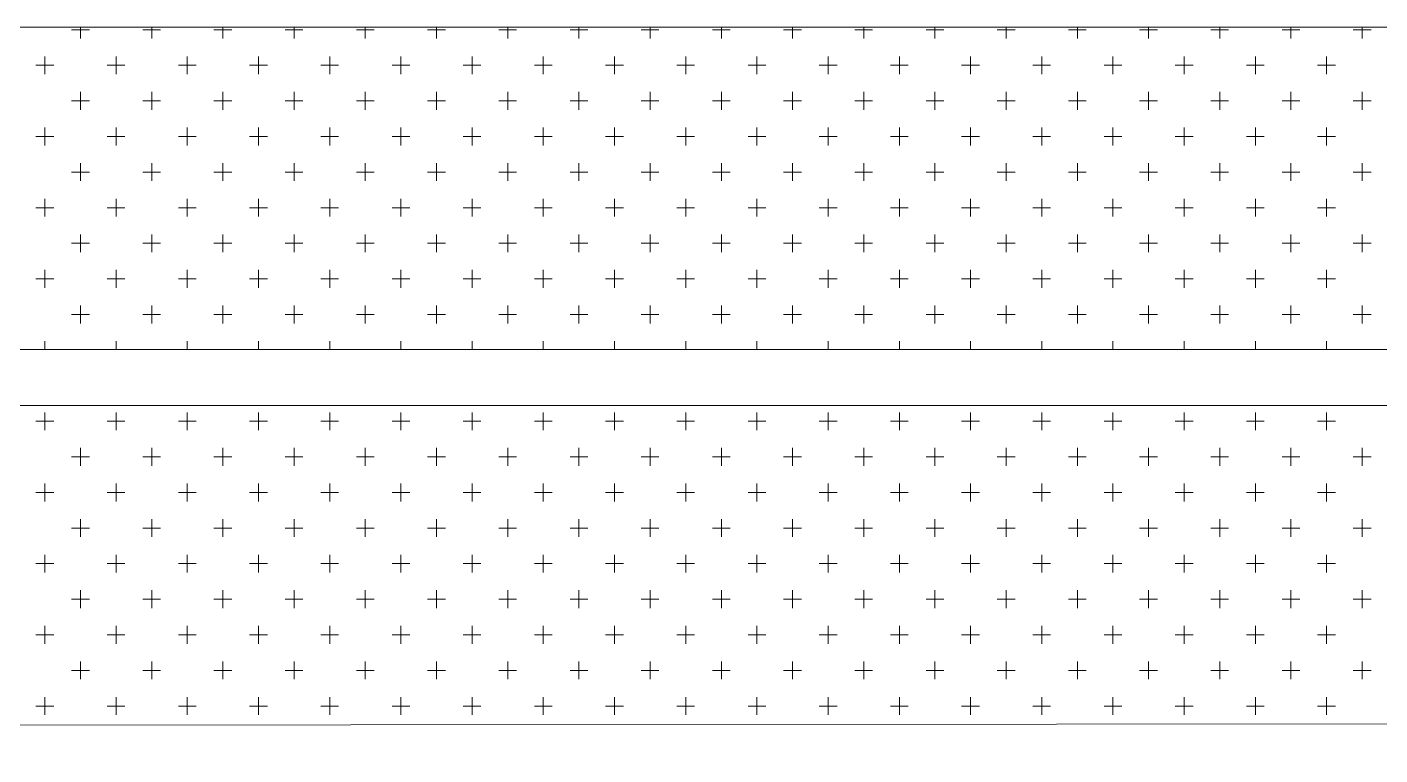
# Model space of a CAD drawing. Header units: millimetres. Extents: x -395 to 1008, y 9 to 692.
# Drawn here: x -322.267 to -319.854, y 26.772 to 28.071 of the extents above; entities that cross this region are included whole.
import ezdxf

# ---------------------------------------------------------------- set-up
doc = ezdxf.new("R2010")
doc.units = ezdxf.units.MM
doc.header["$LTSCALE"] = 0.1
doc.header["$MEASUREMENT"] = 0
doc.layers.add('.10 ultra fina', color=240, linetype='Continuous', lineweight=5)

# ---------------------------------------------------------------- blocks, each defined once
blk = doc.blocks.new('etwew')
at = {"layer": '.10 ultra fina', "color": 240, "lineweight": 5}
for p, q in [((356.4279, 88.1574), (382.885, 88.1574)), ((371.0125, 88.1527), (371.0442, 88.1527)), ((371.0284, 88.1368), (371.0284, 88.1574)), ((371.1395, 88.1527), (371.1712, 88.1527)), ((371.1554, 88.1368), (371.1554, 88.1574)), ((371.2665, 88.1527), (371.2982, 88.1527)), ((371.2824, 88.1368), (371.2824, 88.1574)), ((371.3935, 88.1527), (371.4252, 88.1527)), ((371.4094, 88.1368), (371.4094, 88.1574)), ((371.5205, 88.1527), (371.5522, 88.1527)), ((371.5364, 88.1368), (371.5364, 88.1574)), ((371.6475, 88.1527), (371.6792, 88.1527)), ((371.6634, 88.1368), (371.6634, 88.1574)), ((371.7745, 88.1527), (371.8062, 88.1527)), ((371.7904, 88.1368), (371.7904, 88.1574)), ((371.9015, 88.1527), (371.9332, 88.1527)), ((371.9174, 88.1368), (371.9174, 88.1574)), ((372.0285, 88.1527), (372.0602, 88.1527)), ((372.0444, 88.1368), (372.0444, 88.1574)), ((372.1555, 88.1527), (372.1872, 88.1527)), ((372.1714, 88.1368), (372.1714, 88.1574)), ((372.2825, 88.1527), (372.3142, 88.1527)), ((372.2984, 88.1368), (372.2984, 88.1574)), ((372.4095, 88.1527), (372.4412, 88.1527)), ((372.4254, 88.1368), (372.4254, 88.1574)), ((372.5365, 88.1527), (372.5682, 88.1527)), ((372.5524, 88.1368), (372.5524, 88.1574)), ((372.6635, 88.1527), (372.6952, 88.1527)), ((372.6794, 88.1368), (372.6794, 88.1574)), ((372.7905, 88.1527), (372.8222, 88.1527)), ((372.8064, 88.1368), (372.8064, 88.1574)), ((372.9175, 88.1527), (372.9492, 88.1527)), ((372.9334, 88.1368), (372.9334, 88.1574)), ((373.0445, 88.1527), (373.0762, 88.1527)), ((373.0604, 88.1368), (373.0604, 88.1574)), ((373.1715, 88.1527), (373.2032, 88.1527)), ((373.1874, 88.1368), (373.1874, 88.1574)), ((373.2985, 88.1527), (373.3302, 88.1527)), ((373.3144, 88.1368), (373.3144, 88.1574)), ((370.9649, 88.0733), (370.9649, 88.1051)), ((371.0919, 88.0733), (371.0919, 88.1051)), ((371.2189, 88.0733), (371.2189, 88.1051)), ((371.3459, 88.0733), (371.3459, 88.1051)), ((371.4729, 88.0733), (371.4729, 88.1051)), ((371.5999, 88.0733), (371.5999, 88.1051)), ((371.7269, 88.0733), (371.7269, 88.1051)), ((371.8539, 88.0733), (371.8539, 88.1051)), ((371.9809, 88.0733), (371.9809, 88.1051)), ((372.1079, 88.0733), (372.1079, 88.1051)), ((372.2349, 88.0733), (372.2349, 88.1051)), ((372.3619, 88.0733), (372.3619, 88.1051)), ((372.4889, 88.0733), (372.4889, 88.1051)), ((372.6159, 88.0733), (372.6159, 88.1051)), ((372.7429, 88.0733), (372.7429, 88.1051)), ((372.8699, 88.0733), (372.8699, 88.1051)), ((372.9969, 88.0733), (372.9969, 88.1051)), ((373.1239, 88.0733), (373.1239, 88.1051)), ((373.2509, 88.0733), (373.2509, 88.1051)), ((370.949, 88.0892), (370.9807, 88.0892)), ((371.076, 88.0892), (371.1077, 88.0892)), ((371.203, 88.0892), (371.2347, 88.0892)), ((371.33, 88.0892), (371.3617, 88.0892)), ((371.457, 88.0892), (371.4887, 88.0892)), ((371.584, 88.0892), (371.6157, 88.0892)), ((371.711, 88.0892), (371.7427, 88.0892)), ((371.838, 88.0892), (371.8697, 88.0892)), ((371.965, 88.0892), (371.9967, 88.0892)), ((372.092, 88.0892), (372.1237, 88.0892)), ((372.219, 88.0892), (372.2507, 88.0892)), ((372.346, 88.0892), (372.3777, 88.0892)), ((372.473, 88.0892), (372.5047, 88.0892)), ((372.6, 88.0892), (372.6317, 88.0892)), ((372.727, 88.0892), (372.7587, 88.0892)), ((372.854, 88.0892), (372.8857, 88.0892)), ((372.981, 88.0892), (373.0127, 88.0892)), ((373.108, 88.0892), (373.1397, 88.0892)), ((373.235, 88.0892), (373.2667, 88.0892)), ((371.0284, 88.0098), (371.0284, 88.0416)), ((371.1554, 88.0098), (371.1554, 88.0416)), ((371.2824, 88.0098), (371.2824, 88.0416)), ((371.4094, 88.0098), (371.4094, 88.0416)), ((371.5364, 88.0098), (371.5364, 88.0416)), ((371.6634, 88.0098), (371.6634, 88.0416)), ((371.7904, 88.0098), (371.7904, 88.0416)), ((371.9174, 88.0098), (371.9174, 88.0416)), ((372.0444, 88.0098), (372.0444, 88.0416)), ((372.1714, 88.0098), (372.1714, 88.0416)), ((372.2984, 88.0098), (372.2984, 88.0416)), ((372.4254, 88.0098), (372.4254, 88.0416)), ((372.5524, 88.0098), (372.5524, 88.0416)), ((372.6794, 88.0098), (372.6794, 88.0416)), ((372.8064, 88.0098), (372.8064, 88.0416)), ((372.9334, 88.0098), (372.9334, 88.0416)), ((373.0604, 88.0098), (373.0604, 88.0416)), ((373.1874, 88.0098), (373.1874, 88.0416)), ((373.3144, 88.0098), (373.3144, 88.0416)), ((371.0125, 88.0257), (371.0442, 88.0257)), ((371.1395, 88.0257), (371.1712, 88.0257)), ((371.2665, 88.0257), (371.2982, 88.0257)), ((371.3935, 88.0257), (371.4252, 88.0257)), ((371.5205, 88.0257), (371.5522, 88.0257)), ((371.6475, 88.0257), (371.6792, 88.0257)), ((371.7745, 88.0257), (371.8062, 88.0257)), ((371.9015, 88.0257), (371.9332, 88.0257)), ((372.0285, 88.0257), (372.0602, 88.0257)), ((372.1555, 88.0257), (372.1872, 88.0257)), ((372.2825, 88.0257), (372.3142, 88.0257)), ((372.4095, 88.0257), (372.4412, 88.0257)), ((372.5365, 88.0257), (372.5682, 88.0257)), ((372.6635, 88.0257), (372.6952, 88.0257)), ((372.7905, 88.0257), (372.8222, 88.0257)), ((372.9175, 88.0257), (372.9492, 88.0257)), ((373.0445, 88.0257), (373.0762, 88.0257)), ((373.1715, 88.0257), (373.2032, 88.0257)), ((373.2985, 88.0257), (373.3302, 88.0257)), ((370.9649, 87.9463), (370.9649, 87.9781)), ((371.0919, 87.9463), (371.0919, 87.9781)), ((371.2189, 87.9463), (371.2189, 87.9781)), ((371.3459, 87.9463), (371.3459, 87.9781)), ((371.4729, 87.9463), (371.4729, 87.9781)), ((371.5999, 87.9463), (371.5999, 87.9781)), ((371.7269, 87.9463), (371.7269, 87.9781)), ((371.8539, 87.9463), (371.8539, 87.9781)), ((371.9809, 87.9463), (371.9809, 87.9781)), ((372.1079, 87.9463), (372.1079, 87.9781)), ((372.2349, 87.9463), (372.2349, 87.9781)), ((372.3619, 87.9463), (372.3619, 87.9781)), ((372.4889, 87.9463), (372.4889, 87.9781)), ((372.6159, 87.9463), (372.6159, 87.9781)), ((372.7429, 87.9463), (372.7429, 87.9781)), ((372.8699, 87.9463), (372.8699, 87.9781)), ((372.9969, 87.9463), (372.9969, 87.9781)), ((373.1239, 87.9463), (373.1239, 87.9781)), ((373.2509, 87.9463), (373.2509, 87.9781)), ((370.949, 87.9622), (370.9807, 87.9622)), ((371.076, 87.9622), (371.1077, 87.9622)), ((371.203, 87.9622), (371.2347, 87.9622)), ((371.33, 87.9622), (371.3617, 87.9622)), ((371.457, 87.9622), (371.4887, 87.9622)), ((371.584, 87.9622), (371.6157, 87.9622)), ((371.711, 87.9622), (371.7427, 87.9622)), ((371.838, 87.9622), (371.8697, 87.9622)), ((371.965, 87.9622), (371.9967, 87.9622)), ((372.092, 87.9622), (372.1237, 87.9622)), ((372.219, 87.9622), (372.2507, 87.9622)), ((372.346, 87.9622), (372.3777, 87.9622)), ((372.473, 87.9622), (372.5047, 87.9622)), ((372.6, 87.9622), (372.6317, 87.9622)), ((372.727, 87.9622), (372.7587, 87.9622)), ((372.854, 87.9622), (372.8857, 87.9622)), ((372.981, 87.9622), (373.0127, 87.9622)), ((373.108, 87.9622), (373.1397, 87.9622)), ((373.235, 87.9622), (373.2667, 87.9622)), ((371.0284, 87.8828), (371.0284, 87.9146)), ((371.1554, 87.8828), (371.1554, 87.9146)), ((371.2824, 87.8828), (371.2824, 87.9146)), ((371.4094, 87.8828), (371.4094, 87.9146)), ((371.5364, 87.8828), (371.5364, 87.9146)), ((371.6634, 87.8828), (371.6634, 87.9146)), ((371.7904, 87.8828), (371.7904, 87.9146)), ((371.9174, 87.8828), (371.9174, 87.9146)), ((372.0444, 87.8828), (372.0444, 87.9146)), ((372.1714, 87.8828), (372.1714, 87.9146)), ((372.2984, 87.8828), (372.2984, 87.9146)), ((372.4254, 87.8828), (372.4254, 87.9146)), ((372.5524, 87.8828), (372.5524, 87.9146)), ((372.6794, 87.8828), (372.6794, 87.9146)), ((372.8064, 87.8828), (372.8064, 87.9146)), ((372.9334, 87.8828), (372.9334, 87.9146)), ((373.0604, 87.8828), (373.0604, 87.9146)), ((373.1874, 87.8828), (373.1874, 87.9146)), ((373.3144, 87.8828), (373.3144, 87.9146)), ((371.0125, 87.8987), (371.0442, 87.8987)), ((371.1395, 87.8987), (371.1712, 87.8987)), ((371.2665, 87.8987), (371.2982, 87.8987)), ((371.3935, 87.8987), (371.4252, 87.8987)), ((371.5205, 87.8987), (371.5522, 87.8987)), ((371.6475, 87.8987), (371.6792, 87.8987)), ((371.7745, 87.8987), (371.8062, 87.8987)), ((371.9015, 87.8987), (371.9332, 87.8987)), ((372.0285, 87.8987), (372.0602, 87.8987)), ((372.1555, 87.8987), (372.1872, 87.8987)), ((372.2825, 87.8987), (372.3142, 87.8987)), ((372.4095, 87.8987), (372.4412, 87.8987)), ((372.5365, 87.8987), (372.5682, 87.8987)), ((372.6635, 87.8987), (372.6952, 87.8987)), ((372.7905, 87.8987), (372.8222, 87.8987)), ((372.9175, 87.8987), (372.9492, 87.8987)), ((373.0445, 87.8987), (373.0762, 87.8987)), ((373.1715, 87.8987), (373.2032, 87.8987)), ((373.2985, 87.8987), (373.3302, 87.8987)), ((370.949, 87.8352), (370.9807, 87.8352)), ((370.9649, 87.8193), (370.9649, 87.8511)), ((371.076, 87.8352), (371.1077, 87.8352)), ((371.0919, 87.8193), (371.0919, 87.8511)), ((371.203, 87.8352), (371.2347, 87.8352)), ((371.2189, 87.8193), (371.2189, 87.8511)), ((371.33, 87.8352), (371.3617, 87.8352)), ((371.3459, 87.8193), (371.3459, 87.8511)), ((371.457, 87.8352), (371.4887, 87.8352)), ((371.4729, 87.8193), (371.4729, 87.8511)), ((371.584, 87.8352), (371.6157, 87.8352)), ((371.5999, 87.8193), (371.5999, 87.8511)), ((371.711, 87.8352), (371.7427, 87.8352)), ((371.7269, 87.8193), (371.7269, 87.8511)), ((371.838, 87.8352), (371.8697, 87.8352)), ((371.8539, 87.8193), (371.8539, 87.8511)), ((371.965, 87.8352), (371.9967, 87.8352)), ((371.9809, 87.8193), (371.9809, 87.8511)), ((372.092, 87.8352), (372.1237, 87.8352)), ((372.1079, 87.8193), (372.1079, 87.8511)), ((372.219, 87.8352), (372.2507, 87.8352)), ((372.2349, 87.8193), (372.2349, 87.8511)), ((372.346, 87.8352), (372.3777, 87.8352)), ((372.3619, 87.8193), (372.3619, 87.8511)), ((372.473, 87.8352), (372.5047, 87.8352)), ((372.4889, 87.8193), (372.4889, 87.8511)), ((372.6, 87.8352), (372.6317, 87.8352)), ((372.6159, 87.8193), (372.6159, 87.8511)), ((372.727, 87.8352), (372.7587, 87.8352)), ((372.7429, 87.8193), (372.7429, 87.8511)), ((372.854, 87.8352), (372.8857, 87.8352)), ((372.8699, 87.8193), (372.8699, 87.8511)), ((372.981, 87.8352), (373.0127, 87.8352)), ((372.9969, 87.8193), (372.9969, 87.8511)), ((373.108, 87.8352), (373.1397, 87.8352)), ((373.1239, 87.8193), (373.1239, 87.8511)), ((373.235, 87.8352), (373.2667, 87.8352)), ((373.2509, 87.8193), (373.2509, 87.8511)), ((371.0284, 87.7558), (371.0284, 87.7876)), ((371.1554, 87.7558), (371.1554, 87.7876)), ((371.2824, 87.7558), (371.2824, 87.7876)), ((371.4094, 87.7558), (371.4094, 87.7876)), ((371.5364, 87.7558), (371.5364, 87.7876)), ((371.6634, 87.7558), (371.6634, 87.7876)), ((371.7904, 87.7558), (371.7904, 87.7876)), ((371.9174, 87.7558), (371.9174, 87.7876)), ((372.0444, 87.7558), (372.0444, 87.7876)), ((372.1714, 87.7558), (372.1714, 87.7876)), ((372.2984, 87.7558), (372.2984, 87.7876)), ((372.4254, 87.7558), (372.4254, 87.7876)), ((372.5524, 87.7558), (372.5524, 87.7876)), ((372.6794, 87.7558), (372.6794, 87.7876)), ((372.8064, 87.7558), (372.8064, 87.7876)), ((372.9334, 87.7558), (372.9334, 87.7876)), ((373.0604, 87.7558), (373.0604, 87.7876)), ((373.1874, 87.7558), (373.1874, 87.7876)), ((373.3144, 87.7558), (373.3144, 87.7876)), ((371.0125, 87.7717), (371.0442, 87.7717)), ((371.1395, 87.7717), (371.1712, 87.7717)), ((371.2665, 87.7717), (371.2982, 87.7717)), ((371.3935, 87.7717), (371.4252, 87.7717)), ((371.5205, 87.7717), (371.5522, 87.7717)), ((371.6475, 87.7717), (371.6792, 87.7717)), ((371.7745, 87.7717), (371.8062, 87.7717)), ((371.9015, 87.7717), (371.9332, 87.7717)), ((372.0285, 87.7717), (372.0602, 87.7717)), ((372.1555, 87.7717), (372.1872, 87.7717)), ((372.2825, 87.7717), (372.3142, 87.7717)), ((372.4095, 87.7717), (372.4412, 87.7717)), ((372.5365, 87.7717), (372.5682, 87.7717)), ((372.6635, 87.7717), (372.6952, 87.7717)), ((372.7905, 87.7717), (372.8222, 87.7717)), ((372.9175, 87.7717), (372.9492, 87.7717)), ((373.0445, 87.7717), (373.0762, 87.7717)), ((373.1715, 87.7717), (373.2032, 87.7717)), ((373.2985, 87.7717), (373.3302, 87.7717)), ((370.9649, 87.6923), (370.9649, 87.7241)), ((371.0919, 87.6923), (371.0919, 87.7241)), ((371.2189, 87.6923), (371.2189, 87.7241)), ((371.3459, 87.6923), (371.3459, 87.7241)), ((371.4729, 87.6923), (371.4729, 87.7241)), ((371.5999, 87.6923), (371.5999, 87.7241)), ((371.7269, 87.6923), (371.7269, 87.7241)), ((371.8539, 87.6923), (371.8539, 87.7241)), ((371.9809, 87.6923), (371.9809, 87.7241)), ((372.1079, 87.6923), (372.1079, 87.7241)), ((372.2349, 87.6923), (372.2349, 87.7241)), ((372.3619, 87.6923), (372.3619, 87.7241)), ((372.4889, 87.6923), (372.4889, 87.7241)), ((372.6159, 87.6923), (372.6159, 87.7241)), ((372.7429, 87.6923), (372.7429, 87.7241)), ((372.8699, 87.6923), (372.8699, 87.7241)), ((372.9969, 87.6923), (372.9969, 87.7241)), ((373.1239, 87.6923), (373.1239, 87.7241)), ((373.2509, 87.6923), (373.2509, 87.7241)), ((370.949, 87.7082), (370.9807, 87.7082)), ((371.076, 87.7082), (371.1077, 87.7082)), ((371.203, 87.7082), (371.2347, 87.7082)), ((371.33, 87.7082), (371.3617, 87.7082)), ((371.457, 87.7082), (371.4887, 87.7082)), ((371.584, 87.7082), (371.6157, 87.7082)), ((371.711, 87.7082), (371.7427, 87.7082)), ((371.838, 87.7082), (371.8697, 87.7082)), ((371.965, 87.7082), (371.9967, 87.7082)), ((372.092, 87.7082), (372.1237, 87.7082)), ((372.219, 87.7082), (372.2507, 87.7082)), ((372.346, 87.7082), (372.3777, 87.7082)), ((372.473, 87.7082), (372.5047, 87.7082)), ((372.6, 87.7082), (372.6317, 87.7082)), ((372.727, 87.7082), (372.7587, 87.7082)), ((372.854, 87.7082), (372.8857, 87.7082)), ((372.981, 87.7082), (373.0127, 87.7082)), ((373.108, 87.7082), (373.1397, 87.7082)), ((373.235, 87.7082), (373.2667, 87.7082)), ((371.0125, 87.6447), (371.0442, 87.6447)), ((371.0284, 87.6288), (371.0284, 87.6606)), ((371.1395, 87.6447), (371.1712, 87.6447)), ((371.1554, 87.6288), (371.1554, 87.6606)), ((371.2665, 87.6447), (371.2982, 87.6447)), ((371.2824, 87.6288), (371.2824, 87.6606)), ((371.3935, 87.6447), (371.4252, 87.6447)), ((371.4094, 87.6288), (371.4094, 87.6606)), ((371.5205, 87.6447), (371.5522, 87.6447)), ((371.5364, 87.6288), (371.5364, 87.6606)), ((371.6475, 87.6447), (371.6792, 87.6447)), ((371.6634, 87.6288), (371.6634, 87.6606)), ((371.7745, 87.6447), (371.8062, 87.6447)), ((371.7904, 87.6288), (371.7904, 87.6606)), ((371.9015, 87.6447), (371.9332, 87.6447)), ((371.9174, 87.6288), (371.9174, 87.6606)), ((372.0285, 87.6447), (372.0602, 87.6447)), ((372.0444, 87.6288), (372.0444, 87.6606)), ((372.1555, 87.6447), (372.1872, 87.6447)), ((372.1714, 87.6288), (372.1714, 87.6606)), ((372.2825, 87.6447), (372.3142, 87.6447)), ((372.2984, 87.6288), (372.2984, 87.6606)), ((372.4095, 87.6447), (372.4412, 87.6447)), ((372.4254, 87.6288), (372.4254, 87.6606)), ((372.5365, 87.6447), (372.5682, 87.6447)), ((372.5524, 87.6288), (372.5524, 87.6606)), ((372.6635, 87.6447), (372.6952, 87.6447)), ((372.6794, 87.6288), (372.6794, 87.6606)), ((372.7905, 87.6447), (372.8222, 87.6447)), ((372.8064, 87.6288), (372.8064, 87.6606)), ((372.9175, 87.6447), (372.9492, 87.6447)), ((372.9334, 87.6288), (372.9334, 87.6606)), ((373.0445, 87.6447), (373.0762, 87.6447)), ((373.0604, 87.6288), (373.0604, 87.6606)), ((373.1715, 87.6447), (373.2032, 87.6447)), ((373.1874, 87.6288), (373.1874, 87.6606)), ((373.2985, 87.6447), (373.3302, 87.6447)), ((373.3144, 87.6288), (373.3144, 87.6606)), ((370.9649, 87.5823), (370.9649, 87.5971)), ((371.0919, 87.5823), (371.0919, 87.5971)), ((371.2189, 87.5823), (371.2189, 87.5971)), ((371.3459, 87.5823), (371.3459, 87.5971)), ((371.4729, 87.5823), (371.4729, 87.5971)), ((371.5999, 87.5823), (371.5999, 87.5971)), ((371.7269, 87.5823), (371.7269, 87.5971)), ((371.8539, 87.5823), (371.8539, 87.5971)), ((371.9809, 87.5823), (371.9809, 87.5971)), ((372.1079, 87.5823), (372.1079, 87.5971)), ((372.2349, 87.5823), (372.2349, 87.5971)), ((372.3619, 87.5823), (372.3619, 87.5971)), ((372.4889, 87.5823), (372.4889, 87.5971)), ((372.6159, 87.5823), (372.6159, 87.5971)), ((372.7429, 87.5823), (372.7429, 87.5971)), ((372.8699, 87.5823), (372.8699, 87.5971)), ((372.9969, 87.5823), (372.9969, 87.5971)), ((373.1239, 87.5823), (373.1239, 87.5971)), ((373.2509, 87.5823), (373.2509, 87.5971)), ((356.4279, 87.5823), (389.4639, 87.5823)), ((356.4279, 87.4823), (389.518, 87.4823)), ((370.949, 87.4542), (370.9807, 87.4542)), ((370.9649, 87.4383), (370.9649, 87.4701)), ((371.076, 87.4542), (371.1077, 87.4542)), ((371.0919, 87.4383), (371.0919, 87.4701)), ((371.203, 87.4542), (371.2347, 87.4542)), ((371.2189, 87.4383), (371.2189, 87.4701)), ((371.33, 87.4542), (371.3617, 87.4542)), ((371.3459, 87.4383), (371.3459, 87.4701)), ((371.457, 87.4542), (371.4887, 87.4542)), ((371.4729, 87.4383), (371.4729, 87.4701)), ((371.584, 87.4542), (371.6157, 87.4542)), ((371.5999, 87.4383), (371.5999, 87.4701)), ((371.711, 87.4542), (371.7427, 87.4542)), ((371.7269, 87.4383), (371.7269, 87.4701)), ((371.838, 87.4542), (371.8697, 87.4542)), ((371.8539, 87.4383), (371.8539, 87.4701)), ((371.965, 87.4542), (371.9967, 87.4542)), ((371.9809, 87.4383), (371.9809, 87.4701)), ((372.092, 87.4542), (372.1237, 87.4542)), ((372.1079, 87.4383), (372.1079, 87.4701)), ((372.219, 87.4542), (372.2507, 87.4542)), ((372.2349, 87.4383), (372.2349, 87.4701)), ((372.346, 87.4542), (372.3777, 87.4542)), ((372.3619, 87.4383), (372.3619, 87.4701)), ((372.473, 87.4542), (372.5047, 87.4542)), ((372.4889, 87.4383), (372.4889, 87.4701)), ((372.6, 87.4542), (372.6317, 87.4542)), ((372.6159, 87.4383), (372.6159, 87.4701)), ((372.727, 87.4542), (372.7587, 87.4542)), ((372.7429, 87.4383), (372.7429, 87.4701)), ((372.854, 87.4542), (372.8857, 87.4542)), ((372.8699, 87.4383), (372.8699, 87.4701)), ((372.981, 87.4542), (373.0127, 87.4542)), ((372.9969, 87.4383), (372.9969, 87.4701)), ((373.108, 87.4542), (373.1397, 87.4542)), ((373.1239, 87.4383), (373.1239, 87.4701)), ((373.235, 87.4542), (373.2667, 87.4542)), ((373.2509, 87.4383), (373.2509, 87.4701)), ((371.0284, 87.3748), (371.0284, 87.4066)), ((371.1554, 87.3748), (371.1554, 87.4066)), ((371.2824, 87.3748), (371.2824, 87.4066)), ((371.4094, 87.3748), (371.4094, 87.4066)), ((371.5364, 87.3748), (371.5364, 87.4066)), ((371.6634, 87.3748), (371.6634, 87.4066)), ((371.7904, 87.3748), (371.7904, 87.4066)), ((371.9174, 87.3748), (371.9174, 87.4066)), ((372.0444, 87.3748), (372.0444, 87.4066)), ((372.1714, 87.3748), (372.1714, 87.4066)), ((372.2984, 87.3748), (372.2984, 87.4066)), ((372.4254, 87.3748), (372.4254, 87.4066)), ((372.5524, 87.3748), (372.5524, 87.4066)), ((372.6794, 87.3748), (372.6794, 87.4066)), ((372.8064, 87.3748), (372.8064, 87.4066)), ((372.9334, 87.3748), (372.9334, 87.4066)), ((373.0604, 87.3748), (373.0604, 87.4066)), ((373.1874, 87.3748), (373.1874, 87.4066)), ((373.3144, 87.3748), (373.3144, 87.4066)), ((371.0125, 87.3907), (371.0442, 87.3907)), ((371.1395, 87.3907), (371.1712, 87.3907)), ((371.2665, 87.3907), (371.2982, 87.3907)), ((371.3935, 87.3907), (371.4252, 87.3907)), ((371.5205, 87.3907), (371.5522, 87.3907)), ((371.6475, 87.3907), (371.6792, 87.3907)), ((371.7745, 87.3907), (371.8062, 87.3907)), ((371.9015, 87.3907), (371.9332, 87.3907)), ((372.0285, 87.3907), (372.0602, 87.3907)), ((372.1555, 87.3907), (372.1872, 87.3907)), ((372.2825, 87.3907), (372.3142, 87.3907)), ((372.4095, 87.3907), (372.4412, 87.3907)), ((372.5365, 87.3907), (372.5682, 87.3907)), ((372.6635, 87.3907), (372.6952, 87.3907)), ((372.7905, 87.3907), (372.8222, 87.3907)), ((372.9175, 87.3907), (372.9492, 87.3907)), ((373.0445, 87.3907), (373.0762, 87.3907)), ((373.1715, 87.3907), (373.2032, 87.3907)), ((373.2985, 87.3907), (373.3302, 87.3907)), ((370.949, 87.3272), (370.9807, 87.3272)), ((370.9649, 87.3113), (370.9649, 87.3431)), ((371.076, 87.3272), (371.1077, 87.3272)), ((371.0919, 87.3113), (371.0919, 87.3431)), ((371.203, 87.3272), (371.2347, 87.3272)), ((371.2189, 87.3113), (371.2189, 87.3431)), ((371.33, 87.3272), (371.3617, 87.3272)), ((371.3459, 87.3113), (371.3459, 87.3431)), ((371.457, 87.3272), (371.4887, 87.3272)), ((371.4729, 87.3113), (371.4729, 87.3431)), ((371.584, 87.3272), (371.6157, 87.3272)), ((371.5999, 87.3113), (371.5999, 87.3431)), ((371.711, 87.3272), (371.7427, 87.3272)), ((371.7269, 87.3113), (371.7269, 87.3431)), ((371.838, 87.3272), (371.8697, 87.3272)), ((371.8539, 87.3113), (371.8539, 87.3431)), ((371.965, 87.3272), (371.9967, 87.3272)), ((371.9809, 87.3113), (371.9809, 87.3431)), ((372.092, 87.3272), (372.1237, 87.3272)), ((372.1079, 87.3113), (372.1079, 87.3431)), ((372.219, 87.3272), (372.2507, 87.3272)), ((372.2349, 87.3113), (372.2349, 87.3431)), ((372.346, 87.3272), (372.3777, 87.3272)), ((372.3619, 87.3113), (372.3619, 87.3431)), ((372.473, 87.3272), (372.5047, 87.3272)), ((372.4889, 87.3113), (372.4889, 87.3431)), ((372.6, 87.3272), (372.6317, 87.3272)), ((372.6159, 87.3113), (372.6159, 87.3431)), ((372.727, 87.3272), (372.7587, 87.3272)), ((372.7429, 87.3113), (372.7429, 87.3431)), ((372.854, 87.3272), (372.8857, 87.3272)), ((372.8699, 87.3113), (372.8699, 87.3431)), ((372.981, 87.3272), (373.0127, 87.3272)), ((372.9969, 87.3113), (372.9969, 87.3431)), ((373.108, 87.3272), (373.1397, 87.3272)), ((373.1239, 87.3113), (373.1239, 87.3431)), ((373.235, 87.3272), (373.2667, 87.3272)), ((373.2509, 87.3113), (373.2509, 87.3431)), ((371.0284, 87.2478), (371.0284, 87.2796)), ((371.1554, 87.2478), (371.1554, 87.2796)), ((371.2824, 87.2478), (371.2824, 87.2796)), ((371.4094, 87.2478), (371.4094, 87.2796)), ((371.5364, 87.2478), (371.5364, 87.2796)), ((371.6634, 87.2478), (371.6634, 87.2796)), ((371.7904, 87.2478), (371.7904, 87.2796)), ((371.9174, 87.2478), (371.9174, 87.2796)), ((372.0444, 87.2478), (372.0444, 87.2796)), ((372.1714, 87.2478), (372.1714, 87.2796)), ((372.2984, 87.2478), (372.2984, 87.2796)), ((372.4254, 87.2478), (372.4254, 87.2796)), ((372.5524, 87.2478), (372.5524, 87.2796)), ((372.6794, 87.2478), (372.6794, 87.2796)), ((372.8064, 87.2478), (372.8064, 87.2796)), ((372.9334, 87.2478), (372.9334, 87.2796)), ((373.0604, 87.2478), (373.0604, 87.2796)), ((373.1874, 87.2478), (373.1874, 87.2796)), ((373.3144, 87.2478), (373.3144, 87.2796)), ((371.0125, 87.2637), (371.0442, 87.2637)), ((371.1395, 87.2637), (371.1712, 87.2637)), ((371.2665, 87.2637), (371.2982, 87.2637)), ((371.3935, 87.2637), (371.4252, 87.2637)), ((371.5205, 87.2637), (371.5522, 87.2637)), ((371.6475, 87.2637), (371.6792, 87.2637)), ((371.7745, 87.2637), (371.8062, 87.2637)), ((371.9015, 87.2637), (371.9332, 87.2637)), ((372.0285, 87.2637), (372.0602, 87.2637)), ((372.1555, 87.2637), (372.1872, 87.2637)), ((372.2825, 87.2637), (372.3142, 87.2637)), ((372.4095, 87.2637), (372.4412, 87.2637)), ((372.5365, 87.2637), (372.5682, 87.2637)), ((372.6635, 87.2637), (372.6952, 87.2637)), ((372.7905, 87.2637), (372.8222, 87.2637)), ((372.9175, 87.2637), (372.9492, 87.2637)), ((373.0445, 87.2637), (373.0762, 87.2637)), ((373.1715, 87.2637), (373.2032, 87.2637)), ((373.2985, 87.2637), (373.3302, 87.2637)), ((370.9649, 87.1843), (370.9649, 87.2161)), ((371.0919, 87.1843), (371.0919, 87.2161)), ((371.2189, 87.1843), (371.2189, 87.2161)), ((371.3459, 87.1843), (371.3459, 87.2161)), ((371.4729, 87.1843), (371.4729, 87.2161)), ((371.5999, 87.1843), (371.5999, 87.2161)), ((371.7269, 87.1843), (371.7269, 87.2161)), ((371.8539, 87.1843), (371.8539, 87.2161)), ((371.9809, 87.1843), (371.9809, 87.2161)), ((372.1079, 87.1843), (372.1079, 87.2161)), ((372.2349, 87.1843), (372.2349, 87.2161)), ((372.3619, 87.1843), (372.3619, 87.2161)), ((372.4889, 87.1843), (372.4889, 87.2161)), ((372.6159, 87.1843), (372.6159, 87.2161)), ((372.7429, 87.1843), (372.7429, 87.2161)), ((372.8699, 87.1843), (372.8699, 87.2161)), ((372.9969, 87.1843), (372.9969, 87.2161)), ((373.1239, 87.1843), (373.1239, 87.2161)), ((373.2509, 87.1843), (373.2509, 87.2161)), ((370.949, 87.2002), (370.9807, 87.2002)), ((371.076, 87.2002), (371.1077, 87.2002)), ((371.203, 87.2002), (371.2347, 87.2002)), ((371.33, 87.2002), (371.3617, 87.2002)), ((371.457, 87.2002), (371.4887, 87.2002)), ((371.584, 87.2002), (371.6157, 87.2002)), ((371.711, 87.2002), (371.7427, 87.2002)), ((371.838, 87.2002), (371.8697, 87.2002)), ((371.965, 87.2002), (371.9967, 87.2002)), ((372.092, 87.2002), (372.1237, 87.2002)), ((372.219, 87.2002), (372.2507, 87.2002)), ((372.346, 87.2002), (372.3777, 87.2002)), ((372.473, 87.2002), (372.5047, 87.2002)), ((372.6, 87.2002), (372.6317, 87.2002)), ((372.727, 87.2002), (372.7587, 87.2002)), ((372.854, 87.2002), (372.8857, 87.2002)), ((372.981, 87.2002), (373.0127, 87.2002)), ((373.108, 87.2002), (373.1397, 87.2002)), ((373.235, 87.2002), (373.2667, 87.2002)), ((371.0125, 87.1367), (371.0442, 87.1367)), ((371.0284, 87.1208), (371.0284, 87.1526)), ((371.1395, 87.1367), (371.1712, 87.1367)), ((371.1554, 87.1208), (371.1554, 87.1526)), ((371.2665, 87.1367), (371.2982, 87.1367)), ((371.2824, 87.1208), (371.2824, 87.1526)), ((371.3935, 87.1367), (371.4252, 87.1367)), ((371.4094, 87.1208), (371.4094, 87.1526)), ((371.5205, 87.1367), (371.5522, 87.1367)), ((371.5364, 87.1208), (371.5364, 87.1526)), ((371.6475, 87.1367), (371.6792, 87.1367)), ((371.6634, 87.1208), (371.6634, 87.1526)), ((371.7745, 87.1367), (371.8062, 87.1367)), ((371.7904, 87.1208), (371.7904, 87.1526)), ((371.9015, 87.1367), (371.9332, 87.1367)), ((371.9174, 87.1208), (371.9174, 87.1526)), ((372.0285, 87.1367), (372.0602, 87.1367)), ((372.0444, 87.1208), (372.0444, 87.1526)), ((372.1555, 87.1367), (372.1872, 87.1367)), ((372.1714, 87.1208), (372.1714, 87.1526)), ((372.2825, 87.1367), (372.3142, 87.1367)), ((372.2984, 87.1208), (372.2984, 87.1526)), ((372.4095, 87.1367), (372.4412, 87.1367)), ((372.4254, 87.1208), (372.4254, 87.1526)), ((372.5365, 87.1367), (372.5682, 87.1367)), ((372.5524, 87.1208), (372.5524, 87.1526)), ((372.6635, 87.1367), (372.6952, 87.1367)), ((372.6794, 87.1208), (372.6794, 87.1526)), ((372.7905, 87.1367), (372.8222, 87.1367)), ((372.8064, 87.1208), (372.8064, 87.1526)), ((372.9175, 87.1367), (372.9492, 87.1367)), ((372.9334, 87.1208), (372.9334, 87.1526)), ((373.0445, 87.1367), (373.0762, 87.1367)), ((373.0604, 87.1208), (373.0604, 87.1526)), ((373.1715, 87.1367), (373.2032, 87.1367)), ((373.1874, 87.1208), (373.1874, 87.1526)), ((373.2985, 87.1367), (373.3302, 87.1367)), ((373.3144, 87.1208), (373.3144, 87.1526)), ((370.9649, 87.0573), (370.9649, 87.0891)), ((371.0919, 87.0573), (371.0919, 87.0891)), ((371.2189, 87.0573), (371.2189, 87.0891)), ((371.3459, 87.0573), (371.3459, 87.0891)), ((371.4729, 87.0573), (371.4729, 87.0891)), ((371.5999, 87.0573), (371.5999, 87.0891)), ((371.7269, 87.0573), (371.7269, 87.0891)), ((371.8539, 87.0573), (371.8539, 87.0891)), ((371.9809, 87.0573), (371.9809, 87.0891)), ((372.1079, 87.0573), (372.1079, 87.0891)), ((372.2349, 87.0573), (372.2349, 87.0891)), ((372.3619, 87.0573), (372.3619, 87.0891)), ((372.4889, 87.0573), (372.4889, 87.0891)), ((372.6159, 87.0573), (372.6159, 87.0891)), ((372.7429, 87.0573), (372.7429, 87.0891)), ((372.8699, 87.0573), (372.8699, 87.0891)), ((372.9969, 87.0573), (372.9969, 87.0891)), ((373.1239, 87.0573), (373.1239, 87.0891)), ((373.2509, 87.0573), (373.2509, 87.0891)), ((370.949, 87.0732), (370.9807, 87.0732)), ((371.076, 87.0732), (371.1077, 87.0732)), ((371.203, 87.0732), (371.2347, 87.0732)), ((371.33, 87.0732), (371.3617, 87.0732)), ((371.457, 87.0732), (371.4887, 87.0732)), ((371.584, 87.0732), (371.6157, 87.0732)), ((371.711, 87.0732), (371.7427, 87.0732)), ((371.838, 87.0732), (371.8697, 87.0732)), ((371.965, 87.0732), (371.9967, 87.0732)), ((372.092, 87.0732), (372.1237, 87.0732)), ((372.219, 87.0732), (372.2507, 87.0732)), ((372.346, 87.0732), (372.3777, 87.0732)), ((372.473, 87.0732), (372.5047, 87.0732)), ((372.6, 87.0732), (372.6317, 87.0732)), ((372.727, 87.0732), (372.7587, 87.0732)), ((372.854, 87.0732), (372.8857, 87.0732)), ((372.981, 87.0732), (373.0127, 87.0732)), ((373.108, 87.0732), (373.1397, 87.0732)), ((373.235, 87.0732), (373.2667, 87.0732)), ((371.0284, 86.9938), (371.0284, 87.0256)), ((371.1554, 86.9938), (371.1554, 87.0256)), ((371.2824, 86.9938), (371.2824, 87.0256)), ((371.4094, 86.9938), (371.4094, 87.0256)), ((371.5364, 86.9938), (371.5364, 87.0256)), ((371.6634, 86.9938), (371.6634, 87.0256)), ((371.7904, 86.9938), (371.7904, 87.0256)), ((371.9174, 86.9938), (371.9174, 87.0256)), ((372.0444, 86.9938), (372.0444, 87.0256)), ((372.1714, 86.9938), (372.1714, 87.0256)), ((372.2984, 86.9938), (372.2984, 87.0256)), ((372.4254, 86.9938), (372.4254, 87.0256)), ((372.5524, 86.9938), (372.5524, 87.0256)), ((372.6794, 86.9938), (372.6794, 87.0256)), ((372.8064, 86.9938), (372.8064, 87.0256)), ((372.9334, 86.9938), (372.9334, 87.0256)), ((373.0604, 86.9938), (373.0604, 87.0256)), ((373.1874, 86.9938), (373.1874, 87.0256)), ((373.3144, 86.9938), (373.3144, 87.0256)), ((371.0125, 87.0097), (371.0442, 87.0097)), ((371.1395, 87.0097), (371.1712, 87.0097)), ((371.2665, 87.0097), (371.2982, 87.0097)), ((371.3935, 87.0097), (371.4252, 87.0097)), ((371.5205, 87.0097), (371.5522, 87.0097)), ((371.6475, 87.0097), (371.6792, 87.0097)), ((371.7745, 87.0097), (371.8062, 87.0097)), ((371.9015, 87.0097), (371.9332, 87.0097)), ((372.0285, 87.0097), (372.0602, 87.0097)), ((372.1555, 87.0097), (372.1872, 87.0097)), ((372.2825, 87.0097), (372.3142, 87.0097)), ((372.4095, 87.0097), (372.4412, 87.0097)), ((372.5365, 87.0097), (372.5682, 87.0097)), ((372.6635, 87.0097), (372.6952, 87.0097)), ((372.7905, 87.0097), (372.8222, 87.0097)), ((372.9175, 87.0097), (372.9492, 87.0097)), ((373.0445, 87.0097), (373.0762, 87.0097)), ((373.1715, 87.0097), (373.2032, 87.0097)), ((373.2985, 87.0097), (373.3302, 87.0097)), ((370.949, 86.9462), (370.9807, 86.9462)), ((370.9649, 86.9303), (370.9649, 86.9621)), ((371.076, 86.9462), (371.1077, 86.9462)), ((371.0919, 86.9303), (371.0919, 86.9621)), ((371.203, 86.9462), (371.2347, 86.9462)), ((371.2189, 86.9303), (371.2189, 86.9621)), ((371.33, 86.9462), (371.3617, 86.9462)), ((371.3459, 86.9303), (371.3459, 86.9621)), ((371.457, 86.9462), (371.4887, 86.9462)), ((371.4729, 86.9303), (371.4729, 86.9621)), ((371.584, 86.9462), (371.6157, 86.9462)), ((371.5999, 86.9303), (371.5999, 86.9621)), ((371.711, 86.9462), (371.7427, 86.9462)), ((371.7269, 86.9303), (371.7269, 86.9621)), ((371.838, 86.9462), (371.8697, 86.9462)), ((371.8539, 86.9303), (371.8539, 86.9621)), ((371.965, 86.9462), (371.9967, 86.9462)), ((371.9809, 86.9303), (371.9809, 86.9621)), ((372.092, 86.9462), (372.1237, 86.9462)), ((372.1079, 86.9303), (372.1079, 86.9621)), ((372.219, 86.9462), (372.2507, 86.9462)), ((372.2349, 86.9303), (372.2349, 86.9621)), ((372.346, 86.9462), (372.3777, 86.9462)), ((372.3619, 86.9303), (372.3619, 86.9621)), ((372.473, 86.9462), (372.5047, 86.9462)), ((372.4889, 86.9303), (372.4889, 86.9621)), ((372.6, 86.9462), (372.6317, 86.9462)), ((372.6159, 86.9303), (372.6159, 86.9621)), ((372.727, 86.9462), (372.7587, 86.9462)), ((372.7429, 86.9303), (372.7429, 86.9621)), ((372.854, 86.9462), (372.8857, 86.9462)), ((372.8699, 86.9303), (372.8699, 86.9621)), ((372.981, 86.9462), (373.0127, 86.9462)), ((372.9969, 86.9303), (372.9969, 86.9621)), ((373.108, 86.9462), (373.1397, 86.9462)), ((373.1239, 86.9303), (373.1239, 86.9621)), ((373.235, 86.9462), (373.2667, 86.9462)), ((373.2509, 86.9303), (373.2509, 86.9621)), ((317.5781, 86.8589), (394.5752, 86.9355))]:
    blk.add_line(p, q, dxfattribs=at)

msp = doc.modelspace()

# ---------------------------------------------------------------- block references
at = {"layer": '.10 ultra fina', "color": 240, "lineweight": 5}
msp.add_blockref('etwew', (-693.1998, -60.0867), dxfattribs=at)

doc.saveas('drawing.dxf')
